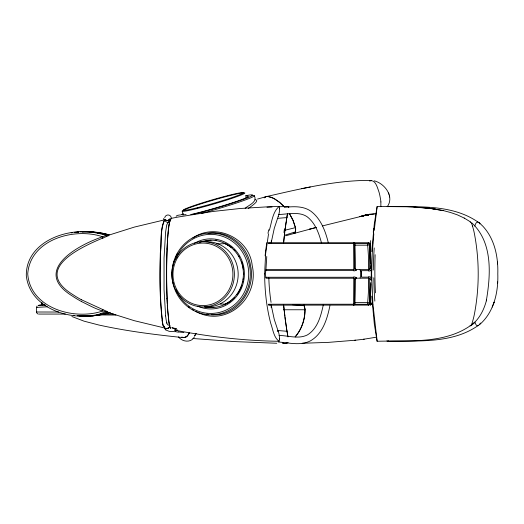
<?xml version="1.0" encoding="UTF-8"?>
<svg xmlns="http://www.w3.org/2000/svg" width="524" height="524" viewBox="0 0 524 524"><rect width="100%" height="100%" fill="white"/><g stroke="black" fill="none" stroke-linecap="round" stroke-linejoin="round"><path stroke-width="0.79" d="M371.634 273.901L372.23 253.577L373.822 233.855M371.503 274.943L371.477 276.986M264.633 273.901L265.642 253.577L268.543 233.855M243.64 274.628L243.634 273.135M36.994 307.195L36.562 307.333L36.47 312.003L58.734 312.035M371.293 269.611L371.267 270.666M371.464 269.565L371.496 272.192M353.51 305.119L353.556 304.228A1.297 0.4 -3.2 0 0 354.82 303.809A97.267 4.821 -90 0 0 355.036 284.886L355.056 279.515L353.766 278.231L266.002 278.231L265.878 277.262A4.389 1.068 90 0 1 265.878 270.541L266.768 256.491M292.477 304.752L304.051 305.59L304.896 308.865A3.917 1.506 90 0 1 304.942 309.763C304.929 319.535 301.569 329.399 295.143 336.827M370.527 279.816L370.527 279.502A1.33 1.251 -47.7 0 1 371.254 278.375M371.136 280.569L371.143 280.235M172.134 272.362L172.114 274.556M371.097 282.233L371.103 281.899M370.461 282.659L370.442 283.288M371.47 277.131L371.464 278.231M371.064 283.556L371.025 284.886A97.267 27.497 -90 0 1 369.865 303.809A1.343 1.244 -39.5 0 1 368.438 305.099L268.825 305.158L268.439 304.228L353.556 304.228M370.429 283.916L370.409 284.545A94.752 26.783 -90 0 1 369.282 303.029L369.865 303.809M279.567 338.989L279.194 341.163A3.917 0.904 79.1 0 1 279.004 341.268A512.891 498.553 90 0 1 268.399 341.019C236.953 339.893 205.618 336.081 174.721 330.113M479.506 324.703C493.968 312.258 498.403 292.235 497.8 273.901C498.311 256.917 494.682 238.839 482.735 226.086C481.117 225.025 478.32 219.988 476.224 222.851C475.53 223.82 475.104 224.953 474.79 226.093M371.261 270.81L371.261 277.026M166.992 249.005L167.588 239.566M167.077 248.966L167.418 242.206M271.17 307.509L271.314 304.418M371.739 251.651L374.346 223.545L377.123 206.528L406.801 206.751L428.901 208.192L443.494 210.635L450.699 212.548L457.498 214.906L464.402 218.167M497.577 283.432L497.669 281.905M167.418 240.935L168.073 233.311M167.549 238.951L168.165 232.374M371.202 268.537L371.156 268.229A97.169 27.464 90 0 0 369.865 243.988A1.297 0.341 -4.1 0 0 369.093 243.614M372.374 245.18L372.708 242.664L372.675 243.568M283.569 243.169L284.283 236.226M168.034 232.918L168.256 231.444M168.125 231.988L168.348 230.534M283.694 241.892L284.552 233.855M471.803 324.913L474.207 322.791C447.358 344.628 409.499 340.305 377.123 341.268L372.924 304.267L371.627 273.914M168.217 231.071L168.505 229.112M168.315 230.141L168.728 227.278M172.311 269.834L172.704 266.985M374.208 230.357L377.156 206.58M284.427 234.975L285.482 226.669M168.473 228.739L168.787 226.84M380.85 206.738L380.889 201.956M284.984 230.357L286.143 222.045M269.081 243.018L268.76 242.664L268.439 243.568L353.556 243.568A1.297 0.354 -0.3 0 1 354.827 243.988L354.728 244.767A94.746 4.696 90 0 1 354.925 262.878L354.886 268.458M243.372 278.336L243.162 279.803M168.702 226.938L169.029 225.176M285.606 225.713L287.073 216.117M168.761 226.512L169.416 222.962M286.261 221.239L286.595 219.111M286.752 218.076L287.237 215.161M169.01 224.888L169.54 222.333M271.091 243.169L274.294 228.281L278.192 216.517M287.145 215.692L287.545 213.353M288.632 207.321L288.776 206.528A512.891 512.891 0 0 0 279.325 206.731M288.77 206.58L288.652 207.209M360.08 269.768C360.682 270.757 360.669 277.209 360.073 277.969M172.835 266.277L173.143 264.83M169.39 222.766L169.815 221.174M242.736 281.984L242.894 281.257M323.426 304.352C320.989 315.52 317.826 328.633 307.319 334.967C298.411 339.323 288.672 335.635 278.991 335.419M329.93 305.675C327.245 318.788 322.869 333.736 310.477 340.836C300.383 346.03 288.835 342.644 278.165 342.008M169.521 222.156L170.038 220.375M269.29 230.357C271.805 222.425 272.487 212.174 279.004 206.528A3.904 0.904 -79.1 0 1 279.194 206.633L279.567 208.814M486.298 300.861C490.733 274.89 492.973 242.422 471.803 222.883M356.307 269.611L356.307 269.598A1.33 1.297 4.3 0 1 354.964 268.295L353.766 269.565L266.002 269.565M173.32 264.089L174.171 261.168M169.776 221.095L170.097 220.191M486.554 300.003C484.078 309.848 479.172 319.476 470.873 325.633C471.128 325.358 471.305 325.018 471.462 324.683A23.325 7.297 -90 0 0 472.497 321.769L473.434 318.441A52.236 16.342 90 0 0 474.62 312.998C479.453 286.916 479.401 259.924 474.443 233.861A50.835 15.91 -90 0 0 473.427 229.335L472.504 226.001M170.005 220.335L170.274 219.687M241.833 285.213L241.571 285.966M163.495 219.359L163.822 218.41M170.064 220.159L171.243 218.515A3.373 3.321 -85.6 0 1 171.315 218.783M174.42 260.448L174.675 259.734M492.233 307.064L494.145 302.138L493.752 303.154M241.295 286.72L241.001 287.453M170.241 219.68L171.21 218.37L177.715 217.113L212.927 211.473L240.169 208.493L268.399 206.777A512.891 498.553 90 0 1 279.004 206.528M240.85 287.82L240.536 288.541M189.19 332.897L188.889 333.539M196.146 333.428L194.751 335.864M175.606 257.474L176.293 255.994M189.236 333.002L188.751 333.808M195.858 333.65L195.17 334.921M240.025 289.615L240.202 289.261M176.66 255.267L177.433 253.832M268.923 305.073L269.107 304.726M239.481 290.669L239.665 290.322M188.607 334.07L188.889 333.69M239.272 291.049L238.852 291.789M188.751 333.952L187.71 335.419M369.472 278.408L370.527 279.502A5.823 1.644 -90 0 0 371.156 279.567L371.156 279.05M188.607 334.201L187.553 335.609M36.726 306.619L37.119 305.977M387.439 206.482C394.5 196.408 384.609 183.38 374.26 180.832M237.948 293.224L238.184 292.87M194.469 336.821C191.129 343.082 182.345 342.054 178.488 336.873M194.994 335.203L194.627 335.72M377.11 341.255L374.346 324.251L371.739 296.152M237.713 293.571L236.986 294.599M369.865 243.988L369.282 244.767A1.343 1.225 35.2 0 0 367.868 243.496L354.971 243.509M479.322 324.683C453.162 343.954 418.204 340.567 387.472 341.268A3.917 1.022 79 0 1 387.216 341.163L386.935 340.869M371.254 268.779A1.317 1.258 -58.2 0 1 371.169 268.229A5.823 1.644 90 0 0 370.527 268.295L369.538 269.343M295.274 336.827C301.693 329.399 305.06 319.535 305.066 309.763A3.917 1.506 90 0 0 305.027 308.865L304.182 305.59M187.697 335.491L187.075 336.126M264.155 197.889L264.908 197.24M187.54 335.668L186.904 336.284M234.359 297.691L231.798 300.042M187.048 336.159L186.406 336.696M361.534 276.947L361.514 270.856L361.514 276.941M264.456 197.555L265.268 197.004M387.125 206.711L387.216 206.633A3.904 1.022 -79 0 1 387.472 206.528C418.178 207.111 452.795 203.875 479.074 222.818M107.073 236.088L107.492 235.63A2.024 2.004 -20.4 0 1 106.117 235.636C80.545 243.293 30.058 270.024 72.358 296.04A115.208 111.985 -90 0 0 81.718 301.66M388.428 340.816L387.472 341.268M176.123 216.288L177.191 215.443L179.699 214.978M230.829 300.802L229.014 302.06M186.544 336.572L185.994 336.965M248.383 208.467C249.765 207.222 260.939 200.233 255.123 199.67M470.172 222.025L471.318 222.818A21.811 6.825 -90 0 1 472.491 226.034M106.477 236.547C82.694 246.201 30.982 268.779 73.019 294.73A116.649 113.59 -79.6 0 0 81.462 299.793M245.173 208.244C248.861 205.008 257.88 201.989 254.258 195.675M186.341 336.716L184.042 337.613L181.448 337.161M228.641 302.289L226.335 303.566M369.544 181.003C375.433 178.756 377.437 187.913 378.937 191.876A52.236 10.801 -87.3 0 1 379.887 195.668L380.444 198.635A23.325 4.821 -87.3 0 1 380.896 201.923M192.825 238.034C215.482 222.117 249.483 238.04 252.208 265.55C259.747 298.143 226.054 328.352 195.655 311.341M478.327 325.633C476.277 326.524 475.406 323.498 474.888 322.057M185.928 336.965L184.186 337.495L182.077 337.227M265.144 197.031L266.074 196.657M169.645 326.177L169.979 327.225L168.145 328.116M225.936 303.756L225.13 304.123L220.113 304.012M170.025 327.218L167.693 328.293M168.368 327.985L167.772 328.266M287.368 342.807L288.141 342.539M286.752 343.03L287.499 342.807M170.09 221.659A3.373 3.321 -85.6 0 1 164.778 219.844C159.984 229.591 161.798 242.036 160.501 252.764C159.918 275.054 159.755 297.475 162.322 319.66M284.394 235.355L295.457 231.824L295.543 228.549A3.917 1.48 75.6 0 0 295.379 227.665L292.995 220.427L289.412 213.628M294.809 233.232L316.267 227.462L309.481 229.204L309.926 229.086M375.983 213.674L369.184 214.237M285.796 235.793L294.305 233.363M109.051 312.867L100.968 314.819L92.735 315.874M286.15 343.194L286.883 343.03M257.513 199.068L266.519 196.552C300.973 188.745 335.819 180.04 371.365 180.407M105.769 311.597A1.166 0.386 12.7 0 1 106.097 312.153A2.017 2.004 17.3 0 1 107.472 312.199L106.392 312.252A2.024 1.972 89.3 0 1 107.59 312.265C112.791 311.688 91.517 316.719 90.475 315.874M470.5 325.863L470.067 325.679M322.358 225.936L367.108 214.919L360.453 216.589M100.248 313.902C71.912 321.887 30.019 309.108 26.305 275.722C25.722 241.112 69.161 226.394 97.464 233.259M360.112 216.648L366.649 215.082L359.431 216.615L369.374 214.499L365.418 215.305L368.503 214.735L365.778 214.984M105.429 313.902L93.377 315.834L79.216 315.684M369.656 214.395L366.649 215.082M107.472 235.538L108.252 235.571M164.752 219.805L134.38 227.082L107.59 235.531A2.024 1.972 -89.3 0 1 106.32 235.538L108.199 235.997M369.433 304.621L371.647 304.162L369.387 304.601M286.281 343.194L285.023 343.384M301.759 188.679L310.326 186.983M376.782 337.129L363.322 339.303M42.169 304.811L44.337 304.863M369.983 304.562L372.171 304.169M368.503 214.735L365.104 215.338L367.92 214.847M372.158 304.156L369.931 304.51L372.361 304.195M370.71 214.414L366.374 214.964M208.008 233.494C228.202 229.473 247.918 245.88 250.531 265.74C256.066 289.458 237.005 317.426 211.31 314.688M42.248 304.647L38.376 305.381L45.47 305.06M266.395 196.579L267.495 196.454M369.734 302.499L371.103 302.315L370.743 302.361M369.315 304.66L372.446 304.241M285.704 343.312L284.493 343.41M302.165 343.272L328.424 342.375L355.704 340.187M164.615 219.739C159.8 229.505 161.628 241.99 160.331 252.738C159.741 275.061 159.578 297.508 162.145 319.725M74.565 232.387L78.665 231.955M76.753 232.387L78.128 232.217M76.949 232.374L78.371 232.204M354.741 340.305L364.246 339.185M364.023 215.246L369.093 214.689L365.628 214.951M366.427 214.886L374.234 214.047M369.8 304.496L372.027 304.287M166.711 220.466L165.512 220.08L168.525 220.63A3.373 0.576 90 0 1 167.994 222.412L166.724 224.966L165.591 232.171L164.045 258.09L164.045 289.628L165.63 315.933M47.291 306.809L36.595 307.365M183.531 214.807L186.079 214.624M278.414 214.539C287.689 214.211 299.152 211.323 306.992 216.654C315.337 222.936 318.965 233.39 321.546 243.116M284.244 207.347C293.165 206.489 303.134 205.729 310.856 211.205C320.812 218.659 325.404 230.94 328.273 242.612M81.934 231.89L91.936 231.857L102.566 233.259A73.236 73.236 0 0 1 109.274 234.916M372.643 304.189L369.649 304.359L372.597 304.241M266.873 196.513L268.046 196.513M266.971 207.242L272.054 207M80.041 231.863L82.111 231.759A77.401 76.687 89.8 0 1 107.911 235.256M82.255 231.863L84.331 231.759A77.401 77.008 -89.8 0 1 108.985 234.87M177.184 329.989L174.695 329.963M168.342 220.643L166.901 220.512M216.766 243.915L225.137 243.673L226.42 244.276M177.381 330.172L175.357 330.179M268.923 242.723L368.444 242.723A1.343 1.264 -5.5 0 1 369.898 243.988M354.794 245.18L367.769 245.18L369.263 244.787A94.746 26.783 90 0 1 370.396 262.878L370.403 263.218M356.359 269.5L360.178 269.5M360.912 269.611L368.87 269.611A93.796 26.095 90 0 0 367.645 245.18A1.323 0.367 90 0 1 367.868 243.522L368.444 242.723A1.323 0.367 90 0 1 368.909 243.405M265.878 270.535L353.785 270.535L353.766 269.565A98.283 4.415 -90 0 0 353.556 243.575L353.51 242.678M362.136 270.666L368.752 270.666A1.31 0.367 -90 0 0 368.87 269.611M362.136 277.131L368.752 277.131A1.31 0.367 -90 0 1 368.87 278.185A93.796 26.095 90 0 1 367.645 302.656M265.878 277.262L353.785 277.262L353.766 278.231A98.283 4.415 -90 0 1 353.556 304.189M355.586 278.185L368.87 278.185A1.015 0.76 24.7 0 1 369.433 278.447M354.794 302.617L367.645 302.617A1.323 0.367 -90 0 0 367.868 304.274L368.444 305.073A1.323 0.367 90 0 0 368.857 304.673M353.68 304.287L367.868 304.287M283.458 309.763L304.942 309.763M38.494 314.066L65.323 314.066M103.844 314.066L113.531 314.066M36.877 312.009L36.536 312.009M115.968 315.055L98.754 314.924M213.707 307.601L205.814 306.586M276.77 343.259L234.208 341.576L192.878 338.497M175.416 331.705L169.147 331.319L165.139 329.707M107.486 312.265L134.38 320.714L166.534 328.45M413.967 207.032L428.901 208.192L421.303 207.471M284.617 343.449L283.491 343.338M283.982 343.416L284.493 343.449M287.237 332.655L287.008 331.279L277.471 330.487M277.242 331.214L278.192 331.279A5.62 1.251 79.9 0 1 279.561 338.963M178.474 331.961L183.872 332.504M183.354 337.626C154.96 334.692 126.566 331.135 98.669 324.972L83.997 321.147L71.899 316.522M267.921 196.546L271.216 197.247M170.123 325.463L167.818 324.906L166.953 323.688M435.903 209.161L428.619 208.159L443.494 210.635L443.147 210.569M387.472 206.528L388.133 206.738M279.004 341.268C273.626 337.279 272.906 329.236 270.698 323.229C266.5 307.156 264.731 290.506 264.64 273.914M208.251 314.341L206.725 314.072M268.484 196.605L273.476 198.236M283.622 343.338L282.56 343.043M164.995 219.831L165.545 220.067M282.691 343.043L283.15 343.213M81.469 299.774L106.477 311.249M105.593 311.642C97.117 309.979 89.453 305.361 81.711 301.673M165.158 219.903L165.65 220.106M271.812 197.561L275.113 199.14L279.606 202.323M227.049 244.603L231.202 247.282M274.157 198.694L280.085 202.716L284.178 206.633M464.192 218.043L470.572 221.953M192.491 309.56L193.533 310.182M37.741 313.922L36.601 312.762M188.516 306.789L189.485 307.523M279.954 202.749L284.054 206.666M107.073 311.708L107.42 312.049M233.887 249.627L234.955 250.741M170.497 328.358L169.737 326.531M289.536 213.602L293.119 220.394L295.503 227.632A3.917 1.48 75.6 0 1 295.667 228.516L295.582 231.791A5.62 2.057 76.2 0 1 293.571 232.951M170.385 328.194L169.979 327.225M238.879 256.066L239.298 256.793M163.796 326.603L163.468 325.699M175.481 290.054L175.815 290.8M354.886 279.338L355.056 279.567A1.323 1.303 6.1 0 1 356.399 278.251A2.201 0.786 10.8 0 0 356.431 278.021M163.573 326.576L163.305 325.784M278.192 331.279L274.294 319.522L271.091 304.641M388.546 192.95L389.05 194.352M241.413 261.404L241.905 262.806M182.221 211.179L183.315 214.932M242.127 263.52L242.337 264.234M356.307 278.198L356.313 278.211A1.33 1.297 -5.5 0 0 354.964 279.502L354.925 284.545A94.752 4.696 -90 0 1 354.728 303.029L354.827 303.809A1.343 1.284 -2.7 0 1 353.477 305.099L353.484 305.125M166.756 322.967L166.54 321.991A28.132 4.814 90 0 1 165.636 315.9M169.737 326.308L169.475 325.43M172.972 282.187L173.215 283.268M242.704 265.681L242.867 266.415M169.652 325.941L169.311 324.625M169.481 325.155L169.023 323.007M389.666 196.978L389.476 195.95M169.317 324.317L168.662 320.557M287.84 336.153L287.984 336.939M243.012 267.148L243.365 269.369M287.696 335.321L287.925 336.631M287.656 335.072L287.473 334.03M287.748 335.596L287.145 332.105M287.303 333.035L287.388 333.526M287.08 331.725L286.759 329.74M287.008 331.279L284.984 317.433M286.595 328.705L285.613 322.083M169.042 322.719L167.647 310.274M172.422 278.925L172.573 280.012M285.482 321.133L283.576 304.641M168.689 320.21L167.307 305.079M284.84 316.221L283.694 305.918M353.438 304.726L353.477 305.092M283.615 305.092L283.576 304.699M41.861 304.47L41.894 302.577L41.887 304.745M372.675 304.228L372.728 305.079L372.374 302.617M167.687 309.704L166.973 298.307M497.433 262.046L497.545 263.939M167.32 303.789L167.058 298.346M371.267 277.131L371.293 278.185M370.429 263.893L370.435 264.234M370.475 265.583L370.494 266.598M370.514 267.279L370.52 267.613M371.503 272.598L371.503 273.443M271.314 240.601L271.314 242.684M303.651 304.713A5.62 2.089 89.5 0 1 304.169 305.623M295.379 227.665A512.891 24.929 -13.3 0 1 284.951 230.226M295.444 231.798A5.62 2.057 76.2 0 1 293.447 232.983M245.356 195.786A39.542 2.332 -16.2 0 1 241.426 200.083A39.542 2.332 -16.2 0 1 191.981 214.624M180.407 214.991A39.542 2.332 -16.2 0 1 183.19 213.871M245.717 196.277A35.049 2.07 -16.2 0 1 233.416 202.467A35.049 2.07 -16.2 0 1 190.762 214.545M182.07 215.023A35.049 2.07 -16.2 0 1 183.649 214.264M253.361 195.485A40.892 2.41 -16.2 0 1 240.955 201.504A40.892 2.41 -16.2 0 1 201.733 213.34M251.586 195.622A40.892 2.41 -16.2 0 1 252.28 195.544M247.374 197.738A33.7 1.985 -16.2 0 1 247.348 197.849M245.848 197.574A33.7 1.985 -16.2 0 1 247.164 197.581M303.527 304.713A5.62 2.089 89.5 0 1 304.038 305.623M42.051 304.824A38.953 0.832 -5.8 0 1 42.726 304.713M480.397 323.039A23.325 12.255 -90 0 1 479.342 324.729M479.1 222.746A21.811 11.456 -90 0 1 479.925 223.964M102.835 238.381A2.024 0.413 69.2 0 0 102.468 236.73C74.356 227.141 30.084 239.566 27.733 273.901C30.13 308.269 74.323 320.623 102.468 311.066A2.024 0.419 -69.3 0 0 102.835 309.415M106.012 311.839A71.965 69.207 -69.9 0 1 100.182 313.614M97.477 233.18A73.236 71.185 89.1 0 1 106.156 235.518M106.169 312.311A7.971 0.557 -18.8 0 1 106.149 312.219M106.241 235.603A7.978 0.544 17.7 0 1 106.569 235.623M90.475 315.821A77.283 76.576 -89.6 0 1 77.225 315.71M74.65 315.415A77.283 76.576 -89.6 0 1 73.373 315.238M71.172 232.905A74.179 73.498 88.5 0 1 72.528 232.676M279.554 208.853A5.62 1.238 -79.9 0 1 278.192 216.523M267.974 233.304A80.545 33.765 -87.2 0 1 268.74 229.748M175.429 330.048A6.098 3.517 -15.2 0 1 174.813 329.989M176.261 328.594A9.216 2.784 -1.6 0 1 172.114 327.886M353.477 242.73A1.343 1.218 -36.6 0 1 354.774 243.988M271.065 302.387A95.172 43.368 89.2 0 1 268.825 277.956M354.709 303.029A1.343 1.258 2.6 0 1 354.479 303.75M355.861 270.312A2.882 1.86 0.7 0 1 353.798 270.901M356.399 269.546A1.317 1.303 -8.5 0 1 355.069 268.229A97.169 4.814 90 0 0 354.827 243.988M353.798 276.895A2.882 1.86 -0.7 0 1 355.861 277.484M356.176 277.622A2.089 0.675 10.2 0 1 356.418 278.205M360.381 270.784A1.297 0.917 -2.1 0 1 361.665 271.727M361.364 276.069A1.343 0.963 -2.1 0 1 361.278 276.371M354.473 244.046A1.343 1.271 2.2 0 1 354.709 244.767M354.434 302.807A1.369 0.38 0.2 0 1 354.676 302.944M354.309 244.826A1.369 0.393 -14 0 1 354.113 244.924M265.111 255.83A96.213 47.173 -89.8 0 1 266.913 242.481M166.986 323.373A16.46 2.797 89.9 0 1 166.802 322.627M169.35 219.078A3.105 0.609 -56.2 0 1 168.499 220.335A3.242 0.648 -57 0 0 169.396 218.96M106.307 311.243A2.731 0.439 30.5 0 1 106.824 311.623M106.817 236.18A2.731 0.439 -30.5 0 1 106.307 236.553M167.68 328.476A4.493 2.83 -64.9 0 1 166.501 328.528M165.794 329.229A11.888 5.482 -41.6 0 1 164.248 326.197M167.143 298.221A103.169 17.469 90 0 1 167.156 249.077M163.252 326.275A24.726 4.284 -90 0 1 162.054 320.144M176.182 328.45A9.216 2.823 -1.9 0 1 171.859 327.703M167.058 298.182A102.986 17.475 90 0 1 167.071 249.116M163.416 326.203A24.615 4.271 -90 0 1 162.224 320.099M165.964 329.046A11.659 5.41 -39.6 0 1 164.267 326.334M167.759 328.378A4.31 2.718 -63.5 0 1 166.619 328.41M175.389 259.799A39.542 37.905 90 0 1 233.088 241.911A39.542 37.905 90 0 1 234.588 304.686A39.542 37.905 90 0 1 176.103 289.818M194.325 243.359A35.049 33.595 90 0 1 244.341 271.871A35.049 33.595 90 0 1 197.81 306.219M199.592 242.416A33.7 32.305 90 0 1 243.313 271.249A33.7 32.305 90 0 1 204.465 306.874M204.504 241.505A32.593 30.006 -48.3 0 1 211.061 240.247M215.24 240.175A32.593 30.006 -48.3 0 1 216.753 240.293M225.137 243.673A32.612 31.263 90 0 1 232.158 247.819M229.807 301.654A32.612 31.263 90 0 1 225.13 304.123M110.413 312.33A71.965 71.624 -14.7 0 1 105.39 313.738M92.728 315.821A77.283 76.89 89.5 0 1 79.425 315.71M283.975 232.551A80.545 15.674 -87.4 0 1 284.44 228.916M277.871 218.344A318.264 316.365 18 0 1 287.087 217.598M367.868 304.293A1.343 1.225 -30 0 0 369.276 303.029A1.369 0.367 4.1 0 0 367.671 302.656M369.499 269.415A1.015 0.858 -25.5 0 1 368.87 269.67M369.911 303.809A1.297 0.406 1.3 0 1 369.132 304.215M371.162 279.567A1.323 1.258 56.7 0 1 371.254 279.017M368.621 276.744A3.013 2.024 13.4 0 1 370.874 277.275M371.11 277.373A2.201 0.675 15.5 0 1 371.922 277.851M370.874 270.522A3.013 2.024 -13.4 0 1 368.621 271.052M371.916 269.952A2.201 0.681 -15.5 0 1 371.11 270.423M371.247 269.421A1.33 1.258 48 0 1 370.547 268.295M205.952 241.734A32.612 31.263 90 0 1 238.171 275.021A32.612 31.263 90 0 1 204.635 306.861M178.357 331.947A3.373 3.321 -78.9 0 1 175.664 331.41M164.739 217.742A3.373 3.321 -85.6 0 1 168.459 215.01A3.373 3.321 -85.6 0 1 171.309 218.652M373.258 232.25A80.545 12.956 -87.4 0 1 373.678 228.588M375.439 292.811A98.178 21.536 89.5 0 1 375.132 254.71M374.837 301.097A95.394 19.984 89.4 0 1 373.789 277.759M373.284 270.057A91.3 18.412 -89.5 0 1 374.228 247.963M370.455 305.499A91.3 22.611 -90 0 1 369.073 278.676M369.099 269.081A95.394 24.654 -90 0 1 370.638 240.621M371.988 304.248L369.734 304.431L371.942 304.287M197.201 208.5A32.612 1.926 -16.2 0 0 244.839 193.035A32.612 1.926 -16.2 0 0 198.55 204.635A32.612 1.926 -16.2 0 0 197.201 208.5M197.699 207.622A31.263 1.847 -16.2 0 0 243.372 192.799A31.263 1.847 -16.2 0 0 198.989 203.921A31.263 1.847 -16.2 0 0 197.699 207.622M356.176 270.174A2.089 0.675 -10.2 0 0 356.418 269.591A2.201 0.793 -10.8 0 1 356.169 270.155M177.164 253.452A40.892 39.195 90 0 0 211.107 314.793A40.892 39.195 90 0 0 245.062 253.452A40.892 39.195 90 0 0 177.164 253.452M176.778 256.78A32.612 31.263 90 0 0 201.733 306.913A32.612 31.263 90 0 0 230.868 259.301A32.612 31.263 90 0 0 176.778 256.78M177.682 257.507A31.263 29.966 90 0 0 201.609 305.564A31.263 29.966 90 0 0 229.538 259.924A31.263 29.966 90 0 0 177.682 257.507"/></g></svg>
